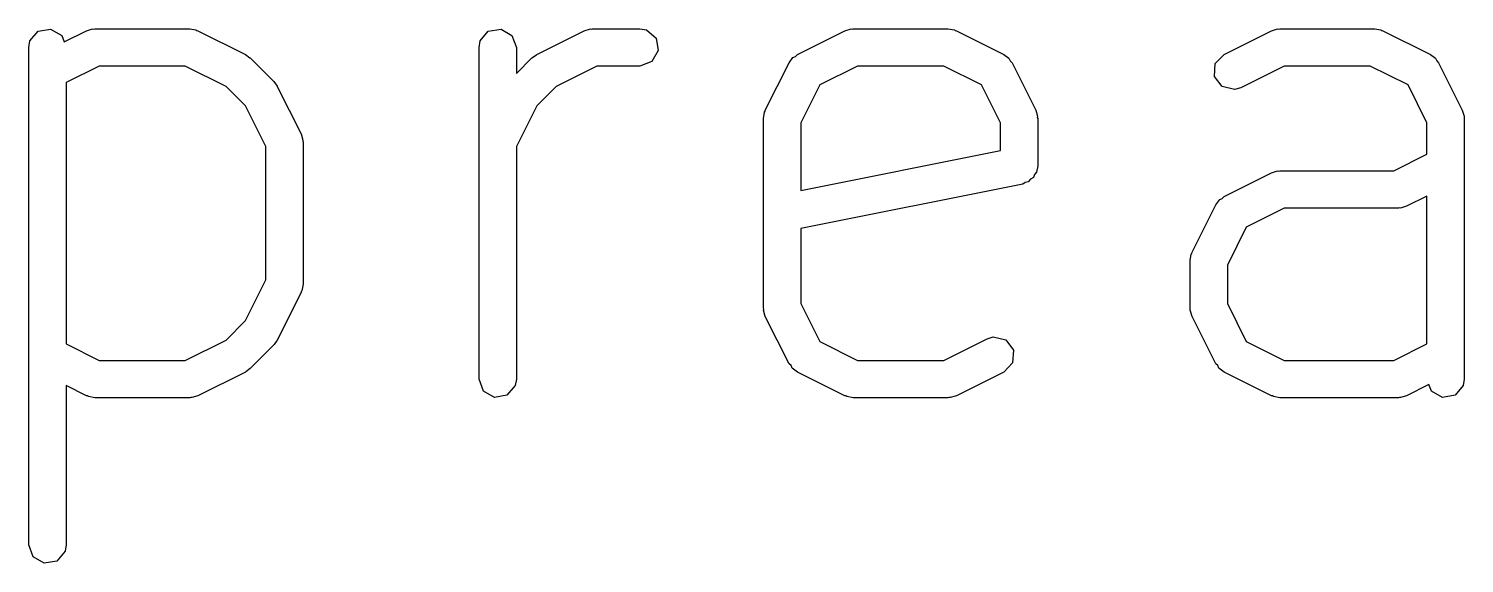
# Model space of a CAD drawing. Extents: x 37 to 259, y -144 to -45.
# Drawn here: x 157.96 to 163.72, y -56.26 to -54.11 of the extents above; entities that cross this region are included whole.
import ezdxf

# ---------------------------------------------------------------- set-up
doc = ezdxf.new("R2010")
doc.units = 0
doc.layers.add('BLACK', color=7, linetype='CONTINUOUS')

msp = doc.modelspace()

# ---------------------------------------------------------------- linework, layer by layer
at = {"layer": 'BLACK', "linetype": 'CONTINUOUS'}
for p, q in [((157.994, -54.1165), (158.044, -54.1076)), ((158.044, -54.1076), (158.089, -54.1332)), ((158.188, -54.1143), (158.213, -54.1069)), ((158.213, -54.1069), (158.217, -54.108)), ((158.217, -54.108), (158.222, -54.1064)), ((158.222, -54.1064), (158.603, -54.1064)), ((158.603, -54.1064), (158.628, -54.111)), ((158.628, -54.111), (158.632, -54.1138)), ((159.803, -54.1165), (159.854, -54.1076)), ((159.854, -54.1076), (159.898, -54.1332)), ((160.188, -54.1143), (160.213, -54.1069)), ((160.213, -54.1069), (160.217, -54.108)), ((160.217, -54.108), (160.222, -54.1064)), ((160.222, -54.1064), (160.412, -54.1064)), ((160.412, -54.1064), (160.438, -54.111)), ((160.438, -54.111), (160.477, -54.1439)), ((161.236, -54.1143), (161.261, -54.1069)), ((161.261, -54.1069), (161.265, -54.108)), ((161.265, -54.108), (161.269, -54.1064)), ((161.269, -54.1064), (161.65, -54.1064)), ((161.65, -54.1064), (161.676, -54.111)), ((161.676, -54.111), (161.679, -54.1138)), ((162.95, -54.1143), (162.975, -54.1069)), ((162.975, -54.1069), (162.979, -54.108)), ((162.979, -54.108), (162.984, -54.1064)), ((162.984, -54.1064), (163.365, -54.1064)), ((163.365, -54.1064), (163.39, -54.111)), ((163.39, -54.111), (163.394, -54.1138)), ((157.956, -54.1814), (157.961, -54.1558)), ((157.961, -54.1558), (157.994, -54.1165)), ((158.089, -54.1332), (158.098, -54.1593)), ((158.098, -54.1593), (158.188, -54.1143)), ((158.632, -54.1138), (158.636, -54.1143)), ((158.636, -54.1143), (158.827, -54.2096)), ((159.766, -54.1814), (159.77, -54.1558)), ((159.77, -54.1558), (159.803, -54.1165)), ((159.898, -54.1332), (159.916, -54.1814)), ((159.998, -54.2096), (160.188, -54.1143)), ((160.477, -54.1439), (160.486, -54.1945)), ((161.045, -54.2096), (161.236, -54.1143)), ((161.679, -54.1138), (161.684, -54.1143)), ((161.684, -54.1143), (161.874, -54.2096)), ((162.76, -54.2096), (162.95, -54.1143)), ((163.394, -54.1138), (163.398, -54.1143)), ((163.398, -54.1143), (163.589, -54.2096)), ((157.956, -56.1814), (157.956, -54.1814)), ((158.827, -54.2096), (158.845, -54.2229)), ((158.845, -54.2229), (158.846, -54.2236)), ((158.846, -54.2236), (158.941, -54.3189)), ((159.766, -55.5148), (159.766, -54.1814)), ((159.916, -54.1814), (159.916, -54.2861)), ((159.916, -54.2861), (159.978, -54.2236)), ((159.978, -54.2236), (159.997, -54.2108)), ((159.997, -54.2108), (159.998, -54.2096)), ((160.486, -54.1945), (160.46, -54.2389)), ((161.012, -54.2431), (161.027, -54.2222)), ((161.027, -54.2222), (161.038, -54.2177)), ((161.038, -54.2177), (161.045, -54.2096)), ((161.874, -54.2096), (161.895, -54.2251)), ((161.895, -54.2251), (161.9, -54.2354)), ((162.724, -54.2468), (162.76, -54.2096)), ((163.589, -54.2096), (163.609, -54.2251)), ((163.609, -54.2251), (163.614, -54.2354)), ((158.239, -54.2564), (158.106, -54.323)), ((158.585, -54.2564), (158.239, -54.2564)), ((158.749, -54.3383), (158.585, -54.2564)), ((160.239, -54.2564), (160.076, -54.3383)), ((160.412, -54.2564), (160.239, -54.2564)), ((160.46, -54.2389), (160.412, -54.2564)), ((160.916, -54.4336), (161.012, -54.2431)), ((161.287, -54.2564), (161.135, -54.3326)), ((161.633, -54.2564), (161.287, -54.2564)), ((161.785, -54.3326), (161.633, -54.2564)), ((161.9, -54.2354), (161.908, -54.2431)), ((161.908, -54.2431), (162.003, -54.4336)), ((162.721, -54.298), (162.724, -54.2468)), ((163.001, -54.2564), (162.827, -54.3437)), ((163.347, -54.2564), (163.001, -54.2564)), ((163.499, -54.3326), (163.347, -54.2564)), ((163.614, -54.2354), (163.622, -54.2431)), ((163.622, -54.2431), (163.717, -54.4336)), ((158.106, -54.323), (158.106, -55.3732)), ((158.827, -54.4163), (158.749, -54.3383)), ((158.941, -54.3189), (158.954, -54.3372)), ((158.954, -54.3372), (158.955, -54.3384)), ((158.955, -54.3384), (159.051, -54.5288)), ((160.076, -54.3383), (159.998, -54.4163)), ((161.135, -54.3326), (161.059, -54.4848)), ((161.861, -54.4848), (161.785, -54.3326)), ((162.752, -54.3393), (162.721, -54.298)), ((162.802, -54.3512), (162.752, -54.3393)), ((162.827, -54.3437), (162.802, -54.3512)), ((163.575, -54.4848), (163.499, -54.3326)), ((158.909, -54.5801), (158.827, -54.4163)), ((159.998, -54.4163), (159.916, -54.5801)), ((160.909, -54.4671), (160.913, -54.4415)), ((160.913, -54.4415), (160.916, -54.4381)), ((160.916, -54.4381), (160.916, -54.4336)), ((162.003, -54.4336), (162.01, -54.4586)), ((162.01, -54.4586), (162.009, -54.4629)), ((163.717, -54.4336), (163.725, -54.4586)), ((163.725, -54.4586), (163.724, -54.4629)), ((160.909, -55.229), (160.909, -54.4671)), ((161.059, -54.4848), (161.059, -54.7566)), ((161.861, -54.5961), (161.861, -54.4848)), ((162.009, -54.4629), (162.011, -54.4671)), ((162.011, -54.4671), (162.011, -54.6576)), ((163.575, -54.6113), (163.575, -54.4848)), ((163.724, -54.4629), (163.725, -54.4671)), ((163.725, -54.4671), (163.725, -55.5148)), ((159.051, -54.5288), (159.058, -54.5538)), ((159.058, -54.5538), (159.057, -54.5582)), ((159.057, -54.5582), (159.059, -54.5624)), ((159.059, -54.5624), (159.059, -55.1338)), ((158.909, -55.1161), (158.909, -54.5801)), ((159.916, -54.5801), (159.916, -55.5148)), ((161.059, -54.7566), (161.861, -54.5961)), ((163.442, -54.6779), (163.575, -54.6113)), ((162.006, -54.6833), (161.998, -54.6928)), ((162.011, -54.6576), (162.006, -54.6833)), ((162.76, -54.781), (162.95, -54.6858)), ((162.95, -54.6858), (162.975, -54.6783)), ((162.975, -54.6783), (162.979, -54.6794)), ((162.979, -54.6794), (162.984, -54.6779)), ((162.984, -54.6779), (163.442, -54.6779)), ((161.951, -54.7312), (161.059, -54.9096)), ((161.961, -54.7247), (161.951, -54.7312)), ((161.973, -54.7226), (161.961, -54.7247)), ((161.982, -54.7118), (161.973, -54.7226)), ((161.994, -54.7045), (161.982, -54.7118)), ((161.998, -54.6928), (161.994, -54.7045)), ((162.726, -54.8146), (162.742, -54.7936)), ((162.742, -54.7936), (162.752, -54.7892)), ((162.752, -54.7892), (162.76, -54.781)), ((163.575, -54.779), (163.493, -54.8199)), ((163.575, -55.3732), (163.575, -54.779)), ((162.631, -55.005), (162.726, -54.8146)), ((163.001, -54.8279), (162.849, -54.904)), ((163.46, -54.8279), (163.001, -54.8279)), ((163.464, -54.8263), (163.46, -54.8279)), ((163.468, -54.8274), (163.464, -54.8263)), ((163.493, -54.8199), (163.468, -54.8274)), ((161.059, -54.9096), (161.059, -55.2113)), ((162.849, -54.904), (162.773, -55.0563)), ((162.623, -55.0386), (162.627, -55.0129)), ((162.627, -55.0129), (162.63, -55.0095)), ((162.63, -55.0095), (162.631, -55.005)), ((162.623, -55.229), (162.623, -55.0386)), ((162.773, -55.0563), (162.773, -55.2113)), ((158.827, -55.2799), (158.909, -55.1161)), ((159.059, -55.1338), (159.054, -55.1595)), ((159.051, -55.1673), (158.955, -55.3578)), ((159.054, -55.1595), (159.051, -55.1629)), ((159.051, -55.1629), (159.051, -55.1673)), ((160.91, -55.2333), (160.909, -55.229)), ((160.909, -55.2376), (160.91, -55.2333)), ((160.916, -55.2626), (160.909, -55.2376)), ((161.012, -55.4531), (160.916, -55.2626)), ((161.059, -55.2113), (161.135, -55.3636)), ((162.624, -55.2333), (162.623, -55.229)), ((162.623, -55.2376), (162.624, -55.2333)), ((162.631, -55.2626), (162.623, -55.2376)), ((162.726, -55.4531), (162.631, -55.2626)), ((162.773, -55.2113), (162.849, -55.3636)), ((158.749, -55.3579), (158.827, -55.2799)), ((158.106, -55.3732), (158.239, -55.4398)), ((158.585, -55.4398), (158.749, -55.3579)), ((158.941, -55.3773), (158.846, -55.4726)), ((158.942, -55.3758), (158.941, -55.3773)), ((158.955, -55.3578), (158.942, -55.3758)), ((161.135, -55.3636), (161.287, -55.4398)), ((161.633, -55.4398), (161.807, -55.3524)), ((161.807, -55.3524), (161.832, -55.345)), ((161.832, -55.345), (161.882, -55.3569)), ((161.882, -55.3569), (161.913, -55.3981)), ((162.849, -55.3636), (163.001, -55.4398)), ((163.442, -55.4398), (163.575, -55.3732)), ((158.239, -55.4398), (158.585, -55.4398)), ((161.287, -55.4398), (161.633, -55.4398)), ((161.913, -55.3981), (161.91, -55.4494)), ((163.001, -55.4398), (163.442, -55.4398)), ((158.827, -55.4866), (158.636, -55.5818)), ((158.828, -55.4854), (158.827, -55.4866)), ((158.846, -55.4726), (158.828, -55.4854)), ((161.02, -55.4608), (161.012, -55.4531)), ((161.024, -55.4711), (161.02, -55.4608)), ((161.045, -55.4866), (161.024, -55.4711)), ((161.236, -55.5818), (161.045, -55.4866)), ((161.874, -55.4866), (161.684, -55.5818)), ((161.91, -55.4494), (161.874, -55.4866)), ((162.734, -55.4608), (162.726, -55.4531)), ((162.739, -55.4711), (162.734, -55.4608)), ((162.76, -55.4866), (162.739, -55.4711)), ((162.95, -55.5818), (162.76, -55.4866)), ((158.188, -55.5818), (158.106, -55.5409)), ((158.106, -55.5409), (158.106, -56.1814)), ((159.783, -55.563), (159.766, -55.5148)), ((159.911, -55.5404), (159.878, -55.5797)), ((159.916, -55.5148), (159.911, -55.5404)), ((163.583, -55.5369), (163.493, -55.5818)), ((163.593, -55.563), (163.583, -55.5369)), ((163.721, -55.5404), (163.688, -55.5797)), ((163.725, -55.5148), (163.721, -55.5404)), ((158.193, -55.5824), (158.188, -55.5818)), ((158.196, -55.5852), (158.193, -55.5824)), ((158.222, -55.5898), (158.196, -55.5852)), ((158.603, -55.5898), (158.222, -55.5898)), ((158.607, -55.5882), (158.603, -55.5898)), ((158.611, -55.5893), (158.607, -55.5882)), ((158.636, -55.5818), (158.611, -55.5893)), ((159.828, -55.5886), (159.783, -55.563)), ((159.878, -55.5797), (159.828, -55.5886)), ((161.24, -55.5824), (161.236, -55.5818)), ((161.244, -55.5852), (161.24, -55.5824)), ((161.269, -55.5898), (161.244, -55.5852)), ((161.65, -55.5898), (161.269, -55.5898)), ((161.654, -55.5882), (161.65, -55.5898)), ((161.659, -55.5893), (161.654, -55.5882)), ((161.684, -55.5818), (161.659, -55.5893)), ((162.954, -55.5824), (162.95, -55.5818)), ((162.958, -55.5852), (162.954, -55.5824)), ((162.984, -55.5898), (162.958, -55.5852)), ((163.46, -55.5898), (162.984, -55.5898)), ((163.464, -55.5882), (163.46, -55.5898)), ((163.468, -55.5893), (163.464, -55.5882)), ((163.493, -55.5818), (163.468, -55.5893)), ((163.637, -55.5886), (163.593, -55.563)), ((163.688, -55.5797), (163.637, -55.5886)), ((157.974, -56.2296), (157.956, -56.1814)), ((158.106, -56.1814), (158.102, -56.2071)), ((158.018, -56.2553), (157.974, -56.2296)), ((158.069, -56.2464), (158.018, -56.2553)), ((158.102, -56.2071), (158.069, -56.2464))]:
    msp.add_line(p, q, dxfattribs=at)

doc.saveas('drawing.dxf')
